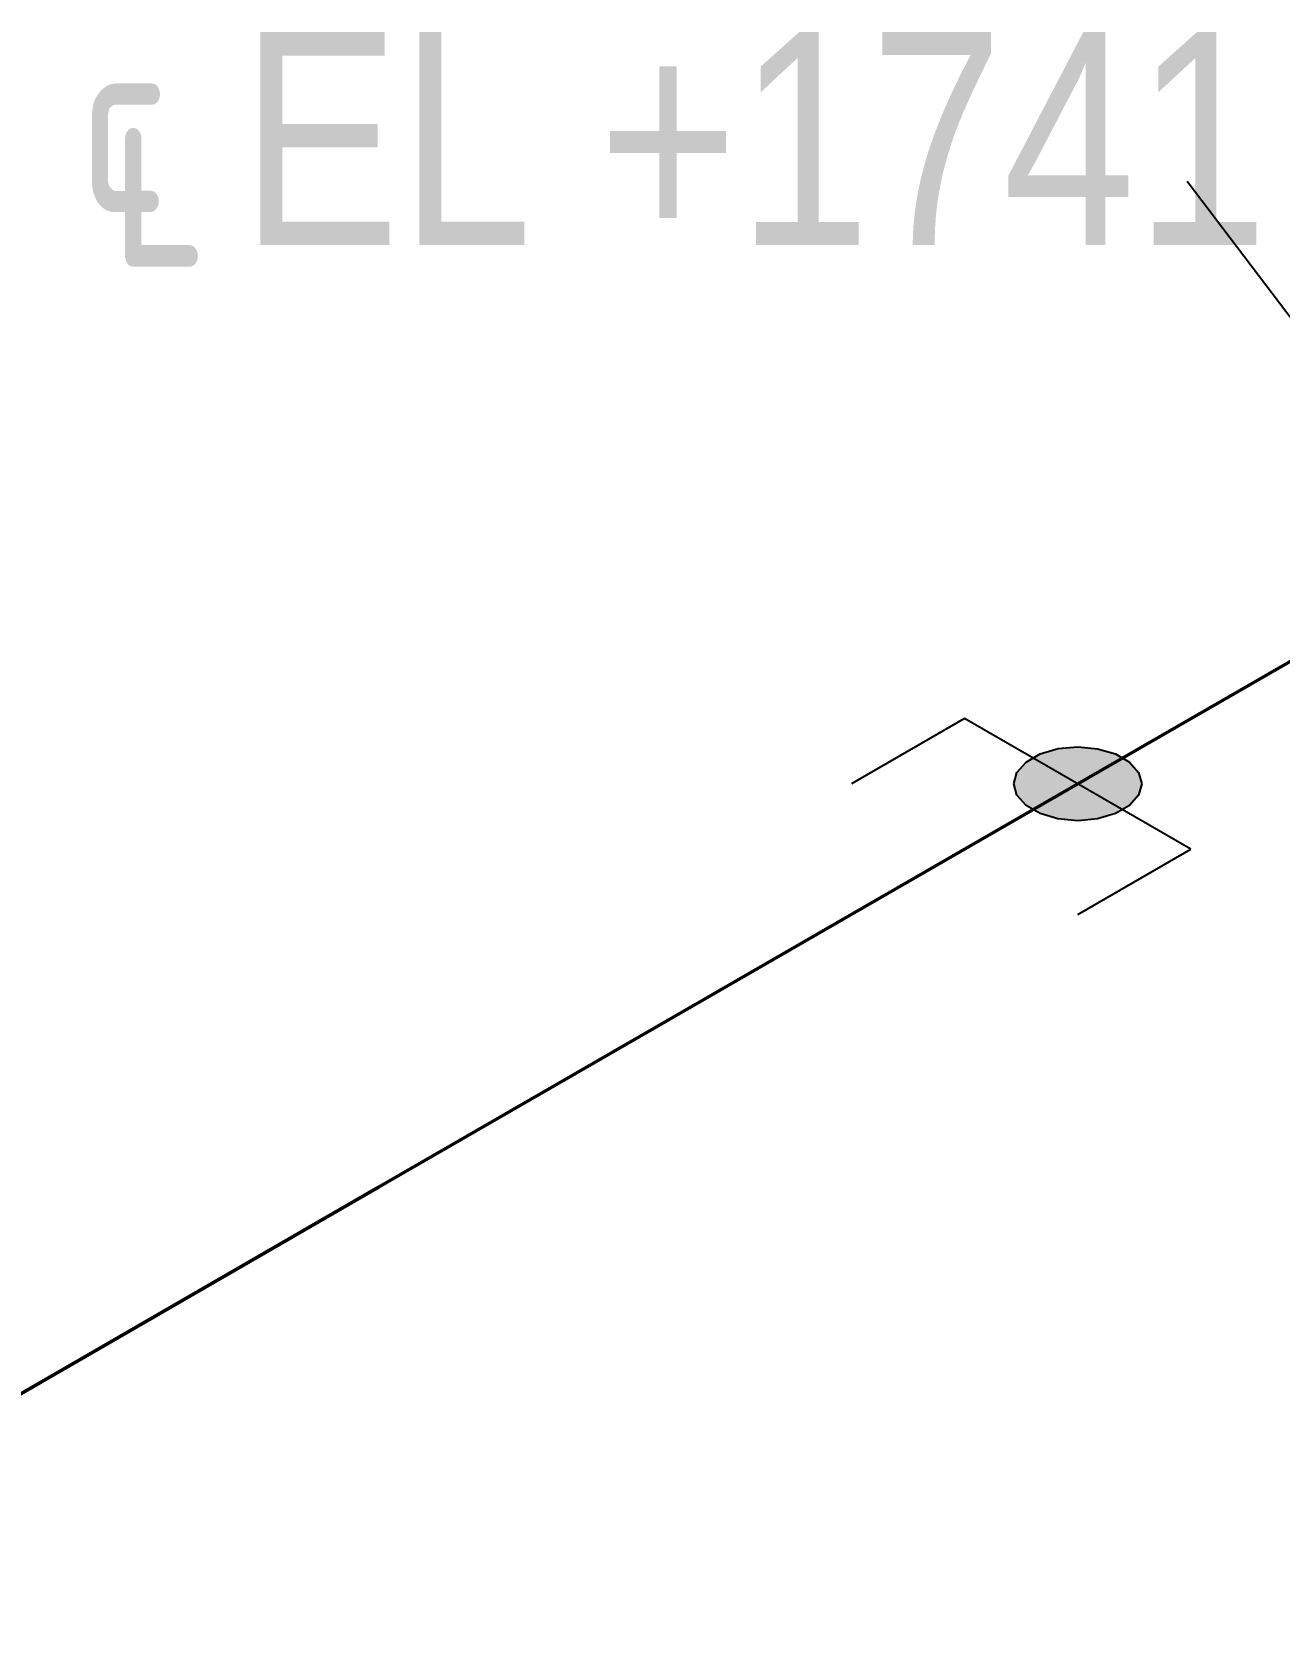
# Model space of a CAD drawing. Header units: millimetres. Extents: x 0 to 594, y 0 to 420.
# Drawn here: x 340.46 to 355.08, y 141.03 to 159.75 of the extents above; entities that cross this region are included whole.
import ezdxf
from ezdxf import colors
from ezdxf.entities.mleader import LeaderData, LeaderLine
from ezdxf.math import Vec2, Vec3

# ---------------------------------------------------------------- set-up
doc = ezdxf.new("R2010")
doc.units = ezdxf.units.MM
doc.header["$LTSCALE"] = 0.25
for name, color, linetype in [('용접', 1, 'Continuous'), ('주석', 7, 'Continuous'), ('치수', 1, 'Continuous')]:
    doc.layers.add(name, color=color, linetype=linetype)
doc.layers.add('파이프 작은 보어', color=30, linetype='Continuous', lineweight=50)
doc.styles.add('AdskIsoAnnotation', font='arial.ttf', dxfattribs={"width": 0.8, "height": 1})
doc.styles.add('AdskIsoMetric', font='arial.ttf', dxfattribs={"width": 0.8, "height": 2.5})
doc.styles.add('AdskIsoMetric-30', font='arial.ttf', dxfattribs={"width": 0.8, "height": 2.5})
doc.styles.get("Standard").update_dxf_attribs({"font": 'arial.ttf'})
doc.dimstyles.new('AdskIsoMetric', dxfattribs={"dimtxt": 2.5, "dimasz": 2.5, "dimexe": 1, "dimexo": 2, "dimgap": 0.8, "dimtad": 1, "dimdec": 0, "dimrnd": 1, "dimzin": 0, "dimdsep": 46, "dimtxsty": 'AdskIsoMetric', "dimcen": 0, "dimclrt": 7, "dimadec": 0, "dimazin": 0, "dimtfac": 1, "dimtdec": 0, "dimtmove": 1, "dimatfit": 3, "dimfxl": 0, "dimfrac": 2, "dimtolj": 1, "dimtzin": 0, "dimarcsym": 0})

# ---------------------------------------------------------------- blocks, each defined once
blk = doc.blocks.new('*D92')
at = {"layer": 'Defpoints', "color": 0}
for p in [(357.332, 153.599), (370.322, 146.099), (274.369, 105.701)]:
    blk.add_point(p, dxfattribs=at)
at = {"layer": '치수', "color": 0, "lineweight": -2}
for p, q in [((359.332, 152.444), (371.322, 145.522)), ((289.525, 99.451), (368.157, 144.849)), ((276.369, 104.546), (288.36, 97.623))]:
    blk.add_line(p, q, dxfattribs=at)
at = {"layer": '치수', "color": 0}
for points in [[(367.949, 145.21), (368.365, 144.488), (370.322, 146.099)], [(289.316, 99.812), (289.733, 99.09), (287.36, 98.201)]]:
    blk.add_solid(points, dxfattribs=at)
at = {"layer": '치수', "color": 7, "insert": (326.574, 123.459), "char_height": 2.5, "attachment_point": 5, "rotation": 30, "style": 'AdskIsoMetric-30'}
blk.add_mtext('\\A1;48822', dxfattribs=at)
blk = doc.blocks.new('엘보우-5-Iso2DSkew90')
at = {"color": 0, "linetype": 'ByBlock', "lineweight": -2, "extrusion": (0.707107, -0.408248, 0.57735)}
for p, q in [((0, 0.798), (0, 6.124)), ((-5.303, -3.062), (-0.691, -0.399))]:
    blk.add_line(p, q, dxfattribs=at)
at = {"linetype": 'ByBlock'}
blk.add_ellipse((-0.691, 0.399), major_axis=(0.489, 0.846), ratio=0.57735, start_param=3.926991, end_param=5.497787, dxfattribs=at)
blk = doc.blocks.new('SocketWeld-1-IsoRight')
blk.add_hatch(color=256).paths.add_polyline_path([(0.0055, 0.0371), (0.0057, 0.0369), (0.006, 0.0367), (0.0062, 0.0365), (0.0064, 0.0363), (0.0066, 0.0361), (0.0068, 0.0359), (0.007, 0.0357), (0.0072, 0.0355), (0.0075, 0.0353), (0.0077, 0.0351), (0.0079, 0.0349), (0.0081, 0.0347), (0.0083, 0.0345), (0.0085, 0.0343), (0.0088, 0.0341), (0.009, 0.0339), (0.0092, 0.0337), (0.0094, 0.0334), (0.0096, 0.0332), (0.0098, 0.033), (0.01, 0.0328), (0.0103, 0.0326), (0.0105, 0.0324), (0.0107, 0.0322), (0.0109, 0.032), (0.0111, 0.0318), (0.0113, 0.0316), (0.0115, 0.0314), (0.0118, 0.0312), (0.012, 0.031), (0.0122, 0.0308), (0.0124, 0.0306), (0.0126, 0.0304), (0.0128, 0.0302), (0.013, 0.03), (0.0133, 0.0298), (0.0135, 0.0296), (0.0137, 0.0294), (0.0139, 0.0292), (0.0141, 0.0289), (0.0143, 0.0287), (0.0145, 0.0285), (0.0148, 0.0283), (0.015, 0.0281), (0.0152, 0.0279), (0.0154, 0.0277), (0.0156, 0.0275), (0.0158, 0.0273), (0.0161, 0.0271), (0.0161, 0.0271), (0.0162, 0.0268), (0.0164, 0.0266), (0.0166, 0.0263), (0.0168, 0.0261), (0.017, 0.0258), (0.0171, 0.0256), (0.0173, 0.0253), (0.0175, 0.025), (0.0177, 0.0248), (0.0179, 0.0245), (0.0181, 0.0243), (0.0182, 0.024), (0.0184, 0.0237), (0.0186, 0.0235), (0.0188, 0.0232), (0.019, 0.023), (0.0192, 0.0227), (0.0193, 0.0225), (0.0195, 0.0222), (0.0197, 0.0219), (0.0199, 0.0217), (0.0201, 0.0214), (0.0203, 0.0212), (0.0204, 0.0209), (0.0206, 0.0206), (0.0208, 0.0204), (0.021, 0.0201), (0.0212, 0.0199), (0.0213, 0.0196), (0.0215, 0.0193), (0.0217, 0.0191), (0.0219, 0.0188), (0.0221, 0.0186), (0.0223, 0.0183), (0.0224, 0.0181), (0.0226, 0.0178), (0.0228, 0.0175), (0.023, 0.0173), (0.0232, 0.017), (0.0234, 0.0168), (0.0235, 0.0165), (0.0237, 0.0162), (0.0239, 0.016), (0.0241, 0.0157), (0.0243, 0.0155), (0.0245, 0.0152), (0.0246, 0.015), (0.0248, 0.0147), (0.025, 0.0144), (0.025, 0.0144), (0.0251, 0.0141), (0.0253, 0.0139), (0.0254, 0.0136), (0.0255, 0.0133), (0.0257, 0.013), (0.0258, 0.0127), (0.0259, 0.0124), (0.0261, 0.0121), (0.0262, 0.0118), (0.0263, 0.0116), (0.0265, 0.0113), (0.0266, 0.011), (0.0267, 0.0107), (0.0269, 0.0104), (0.027, 0.0101), (0.0271, 0.0098), (0.0273, 0.0095), (0.0274, 0.0093), (0.0275, 0.009), (0.0277, 0.0087), (0.0278, 0.0084), (0.0279, 0.0081), (0.0281, 0.0078), (0.0282, 0.0075), (0.0283, 0.0072), (0.0284, 0.007), (0.0286, 0.0067), (0.0287, 0.0064), (0.0288, 0.0061), (0.029, 0.0058), (0.0291, 0.0055), (0.0292, 0.0052), (0.0294, 0.0049), (0.0295, 0.0047), (0.0296, 0.0044), (0.0298, 0.0041), (0.0299, 0.0038), (0.03, 0.0035), (0.0302, 0.0032), (0.0303, 0.0029), (0.0304, 0.0026), (0.0306, 0.0024), (0.0307, 0.0021), (0.0308, 0.0018), (0.031, 0.0015), (0.0311, 0.0012), (0.0312, 0.0009), (0.0314, 0.0006), (0.0315, 0.0003), (0.0315, 0.0003), (0.0316, 0.0001), (0.0316, -0.0002), (0.0317, -0.0005), (0.0318, -0.0008), (0.0319, -0.0011), (0.0319, -0.0014), (0.032, -0.0017), (0.0321, -0.002), (0.0321, -0.0022), (0.0322, -0.0025), (0.0323, -0.0028), (0.0323, -0.0031), (0.0324, -0.0034), (0.0325, -0.0037), (0.0325, -0.004), (0.0326, -0.0043), (0.0327, -0.0046), (0.0328, -0.0048), (0.0328, -0.0051), (0.0329, -0.0054), (0.033, -0.0057), (0.033, -0.006), (0.0331, -0.0063), (0.0332, -0.0066), (0.0332, -0.0069), (0.0333, -0.0071), (0.0334, -0.0074), (0.0335, -0.0077), (0.0335, -0.008), (0.0336, -0.0083), (0.0337, -0.0086), (0.0337, -0.0089), (0.0338, -0.0092), (0.0339, -0.0095), (0.0339, -0.0097), (0.034, -0.01), (0.0341, -0.0103), (0.0342, -0.0106), (0.0342, -0.0109), (0.0343, -0.0112), (0.0344, -0.0115), (0.0344, -0.0118), (0.0345, -0.012), (0.0346, -0.0123), (0.0346, -0.0126), (0.0347, -0.0129), (0.0348, -0.0132), (0.0349, -0.0135), (0.0349, -0.0138), (0.0349, -0.0138), (0.0349, -0.014), (0.0349, -0.0143), (0.0349, -0.0146), (0.0349, -0.0148), (0.0349, -0.0151), (0.0349, -0.0153), (0.0349, -0.0156), (0.0349, -0.0159), (0.0349, -0.0161), (0.0349, -0.0164), (0.0349, -0.0166), (0.0349, -0.0169), (0.0349, -0.0172), (0.0349, -0.0174), (0.0349, -0.0177), (0.0349, -0.0179), (0.0349, -0.0182), (0.0349, -0.0185), (0.0349, -0.0187), (0.0349, -0.019), (0.0349, -0.0192), (0.0349, -0.0195), (0.0349, -0.0198), (0.0349, -0.02), (0.0349, -0.0203), (0.0349, -0.0206), (0.0349, -0.0208), (0.0349, -0.0211), (0.0349, -0.0213), (0.0349, -0.0216), (0.0349, -0.0219), (0.0349, -0.0221), (0.0349, -0.0224), (0.0349, -0.0226), (0.0349, -0.0229), (0.0349, -0.0232), (0.0349, -0.0234), (0.0349, -0.0237), (0.0349, -0.0239), (0.0349, -0.0242), (0.0349, -0.0245), (0.0349, -0.0247), (0.0349, -0.025), (0.0349, -0.0252), (0.0349, -0.0255), (0.0349, -0.0258), (0.0349, -0.026), (0.0349, -0.0263), (0.0349, -0.0265), (0.0349, -0.0265), (0.0349, -0.0268), (0.0348, -0.027), (0.0347, -0.0272), (0.0346, -0.0274), (0.0346, -0.0276), (0.0345, -0.0278), (0.0344, -0.028), (0.0344, -0.0282), (0.0343, -0.0284), (0.0342, -0.0286), (0.0342, -0.0288), (0.0341, -0.029), (0.034, -0.0292), (0.0339, -0.0295), (0.0339, -0.0297), (0.0338, -0.0299), (0.0337, -0.0301), (0.0337, -0.0303), (0.0336, -0.0305), (0.0335, -0.0307), (0.0335, -0.0309), (0.0334, -0.0311), (0.0333, -0.0313), (0.0332, -0.0315), (0.0332, -0.0317), (0.0331, -0.0319), (0.033, -0.0322), (0.033, -0.0324), (0.0329, -0.0326), (0.0328, -0.0328), (0.0328, -0.033), (0.0327, -0.0332), (0.0326, -0.0334), (0.0325, -0.0336), (0.0325, -0.0338), (0.0324, -0.034), (0.0323, -0.0342), (0.0323, -0.0344), (0.0322, -0.0346), (0.0321, -0.0349), (0.0321, -0.0351), (0.032, -0.0353), (0.0319, -0.0355), (0.0319, -0.0357), (0.0318, -0.0359), (0.0317, -0.0361), (0.0316, -0.0363), (0.0316, -0.0365), (0.0315, -0.0367), (0.0315, -0.0367), (0.0314, -0.0369), (0.0312, -0.037), (0.0311, -0.0371), (0.031, -0.0373), (0.0308, -0.0374), (0.0307, -0.0375), (0.0306, -0.0377), (0.0304, -0.0378), (0.0303, -0.0379), (0.0302, -0.0381), (0.03, -0.0382), (0.0299, -0.0383), (0.0298, -0.0385), (0.0296, -0.0386), (0.0295, -0.0387), (0.0294, -0.0389), (0.0292, -0.039), (0.0291, -0.0391), (0.029, -0.0393), (0.0288, -0.0394), (0.0287, -0.0395), (0.0286, -0.0397), (0.0284, -0.0398), (0.0283, -0.0399), (0.0282, -0.0401), (0.0281, -0.0402), (0.0279, -0.0403), (0.0278, -0.0405), (0.0277, -0.0406), (0.0275, -0.0408), (0.0274, -0.0409), (0.0273, -0.041), (0.0271, -0.0412), (0.027, -0.0413), (0.0269, -0.0414), (0.0267, -0.0416), (0.0266, -0.0417), (0.0265, -0.0418), (0.0263, -0.042), (0.0262, -0.0421), (0.0261, -0.0422), (0.0259, -0.0424), (0.0258, -0.0425), (0.0257, -0.0426), (0.0255, -0.0428), (0.0254, -0.0429), (0.0253, -0.043), (0.0251, -0.0432), (0.025, -0.0433), (0.025, -0.0433), (0.0248, -0.0433), (0.0246, -0.0434), (0.0245, -0.0434), (0.0243, -0.0435), (0.0241, -0.0435), (0.0239, -0.0436), (0.0237, -0.0436), (0.0235, -0.0437), (0.0234, -0.0437), (0.0232, -0.0438), (0.023, -0.0438), (0.0228, -0.0439), (0.0226, -0.0439), (0.0224, -0.044), (0.0223, -0.044), (0.0221, -0.0441), (0.0219, -0.0441), (0.0217, -0.0442), (0.0215, -0.0442), (0.0213, -0.0443), (0.0212, -0.0443), (0.021, -0.0444), (0.0208, -0.0444), (0.0206, -0.0444), (0.0204, -0.0445), (0.0203, -0.0445), (0.0201, -0.0446), (0.0199, -0.0446), (0.0197, -0.0447), (0.0195, -0.0447), (0.0193, -0.0448), (0.0192, -0.0448), (0.019, -0.0449), (0.0188, -0.0449), (0.0186, -0.045), (0.0184, -0.045), (0.0182, -0.0451), (0.0181, -0.0451), (0.0179, -0.0452), (0.0177, -0.0452), (0.0175, -0.0453), (0.0173, -0.0453), (0.0171, -0.0454), (0.017, -0.0454), (0.0168, -0.0455), (0.0166, -0.0455), (0.0164, -0.0455), (0.0162, -0.0456), (0.0161, -0.0456), (0.0161, -0.0456), (0.0158, -0.0456), (0.0156, -0.0456), (0.0154, -0.0455), (0.0152, -0.0455), (0.015, -0.0454), (0.0148, -0.0454), (0.0145, -0.0453), (0.0143, -0.0453), (0.0141, -0.0453), (0.0139, -0.0452), (0.0137, -0.0452), (0.0135, -0.0451), (0.0133, -0.0451), (0.013, -0.045), (0.0128, -0.045), (0.0126, -0.0449), (0.0124, -0.0449), (0.0122, -0.0449), (0.012, -0.0448), (0.0118, -0.0448), (0.0115, -0.0447), (0.0113, -0.0447), (0.0111, -0.0446), (0.0109, -0.0446), (0.0107, -0.0446), (0.0105, -0.0445), (0.0103, -0.0445), (0.01, -0.0444), (0.0098, -0.0444), (0.0096, -0.0443), (0.0094, -0.0443), (0.0092, -0.0443), (0.009, -0.0442), (0.0088, -0.0442), (0.0085, -0.0441), (0.0083, -0.0441), (0.0081, -0.044), (0.0079, -0.044), (0.0077, -0.0439), (0.0075, -0.0439), (0.0072, -0.0439), (0.007, -0.0438), (0.0068, -0.0438), (0.0066, -0.0437), (0.0064, -0.0437), (0.0062, -0.0436), (0.006, -0.0436), (0.0057, -0.0436), (0.0055, -0.0435), (0.0055, -0.0435), (0.0053, -0.0434), (0.0051, -0.0433), (0.0049, -0.0431), (0.0046, -0.043), (0.0044, -0.0429), (0.0042, -0.0427), (0.004, -0.0426), (0.0037, -0.0425), (0.0035, -0.0423), (0.0033, -0.0422), (0.003, -0.0421), (0.0028, -0.042), (0.0026, -0.0418), (0.0024, -0.0417), (0.0021, -0.0416), (0.0019, -0.0414), (0.0017, -0.0413), (0.0015, -0.0412), (0.0012, -0.041), (0.001, -0.0409), (0.0008, -0.0408), (0.0006, -0.0406), (0.0003, -0.0405), (0.0001, -0.0404), (-0.0001, -0.0403), (-0.0003, -0.0401), (-0.0006, -0.04), (-0.0008, -0.0399), (-0.001, -0.0397), (-0.0012, -0.0396), (-0.0015, -0.0395), (-0.0017, -0.0393), (-0.0019, -0.0392), (-0.0021, -0.0391), (-0.0024, -0.039), (-0.0026, -0.0388), (-0.0028, -0.0387), (-0.003, -0.0386), (-0.0033, -0.0384), (-0.0035, -0.0383), (-0.0037, -0.0382), (-0.004, -0.038), (-0.0042, -0.0379), (-0.0044, -0.0378), (-0.0046, -0.0377), (-0.0049, -0.0375), (-0.0051, -0.0374), (-0.0053, -0.0373), (-0.0055, -0.0371), (-0.0055, -0.0371), (-0.0057, -0.0369), (-0.006, -0.0367), (-0.0062, -0.0365), (-0.0064, -0.0363), (-0.0066, -0.0361), (-0.0068, -0.0359), (-0.007, -0.0357), (-0.0072, -0.0355), (-0.0075, -0.0353), (-0.0077, -0.0351), (-0.0079, -0.0349), (-0.0081, -0.0347), (-0.0083, -0.0345), (-0.0085, -0.0343), (-0.0088, -0.0341), (-0.009, -0.0339), (-0.0092, -0.0337), (-0.0094, -0.0334), (-0.0096, -0.0332), (-0.0098, -0.033), (-0.01, -0.0328), (-0.0103, -0.0326), (-0.0105, -0.0324), (-0.0107, -0.0322), (-0.0109, -0.032), (-0.0111, -0.0318), (-0.0113, -0.0316), (-0.0115, -0.0314), (-0.0118, -0.0312), (-0.012, -0.031), (-0.0122, -0.0308), (-0.0124, -0.0306), (-0.0126, -0.0304), (-0.0128, -0.0302), (-0.013, -0.03), (-0.0133, -0.0298), (-0.0135, -0.0296), (-0.0137, -0.0294), (-0.0139, -0.0292), (-0.0141, -0.0289), (-0.0143, -0.0287), (-0.0145, -0.0285), (-0.0148, -0.0283), (-0.015, -0.0281), (-0.0152, -0.0279), (-0.0154, -0.0277), (-0.0156, -0.0275), (-0.0158, -0.0273), (-0.0161, -0.0271), (-0.0161, -0.0271), (-0.0162, -0.0268), (-0.0164, -0.0266), (-0.0166, -0.0263), (-0.0168, -0.0261), (-0.017, -0.0258), (-0.0171, -0.0256), (-0.0173, -0.0253), (-0.0175, -0.025), (-0.0177, -0.0248), (-0.0179, -0.0245), (-0.0181, -0.0243), (-0.0182, -0.024), (-0.0184, -0.0237), (-0.0186, -0.0235), (-0.0188, -0.0232), (-0.019, -0.023), (-0.0192, -0.0227), (-0.0193, -0.0225), (-0.0195, -0.0222), (-0.0197, -0.0219), (-0.0199, -0.0217), (-0.0201, -0.0214), (-0.0203, -0.0212), (-0.0204, -0.0209), (-0.0206, -0.0206), (-0.0208, -0.0204), (-0.021, -0.0201), (-0.0212, -0.0199), (-0.0213, -0.0196), (-0.0215, -0.0193), (-0.0217, -0.0191), (-0.0219, -0.0188), (-0.0221, -0.0186), (-0.0223, -0.0183), (-0.0224, -0.0181), (-0.0226, -0.0178), (-0.0228, -0.0175), (-0.023, -0.0173), (-0.0232, -0.017), (-0.0234, -0.0168), (-0.0235, -0.0165), (-0.0237, -0.0162), (-0.0239, -0.016), (-0.0241, -0.0157), (-0.0243, -0.0155), (-0.0245, -0.0152), (-0.0246, -0.015), (-0.0248, -0.0147), (-0.025, -0.0144), (-0.025, -0.0144), (-0.0251, -0.0141), (-0.0253, -0.0139), (-0.0254, -0.0136), (-0.0255, -0.0133), (-0.0257, -0.013), (-0.0258, -0.0127), (-0.0259, -0.0124), (-0.0261, -0.0121), (-0.0262, -0.0118), (-0.0263, -0.0116), (-0.0265, -0.0113), (-0.0266, -0.011), (-0.0267, -0.0107), (-0.0269, -0.0104), (-0.027, -0.0101), (-0.0271, -0.0098), (-0.0273, -0.0095), (-0.0274, -0.0093), (-0.0275, -0.009), (-0.0277, -0.0087), (-0.0278, -0.0084), (-0.0279, -0.0081), (-0.0281, -0.0078), (-0.0282, -0.0075), (-0.0283, -0.0072), (-0.0284, -0.007), (-0.0286, -0.0067), (-0.0287, -0.0064), (-0.0288, -0.0061), (-0.029, -0.0058), (-0.0291, -0.0055), (-0.0292, -0.0052), (-0.0294, -0.0049), (-0.0295, -0.0047), (-0.0296, -0.0044), (-0.0298, -0.0041), (-0.0299, -0.0038), (-0.03, -0.0035), (-0.0302, -0.0032), (-0.0303, -0.0029), (-0.0304, -0.0026), (-0.0306, -0.0024), (-0.0307, -0.0021), (-0.0308, -0.0018), (-0.031, -0.0015), (-0.0311, -0.0012), (-0.0312, -0.0009), (-0.0314, -0.0006), (-0.0315, -0.0003), (-0.0315, -0.0003), (-0.0316, -0.0001), (-0.0316, 0.0002), (-0.0317, 0.0005), (-0.0318, 0.0008), (-0.0319, 0.0011), (-0.0319, 0.0014), (-0.032, 0.0017), (-0.0321, 0.002), (-0.0321, 0.0022), (-0.0322, 0.0025), (-0.0323, 0.0028), (-0.0323, 0.0031), (-0.0324, 0.0034), (-0.0325, 0.0037), (-0.0325, 0.004), (-0.0326, 0.0043), (-0.0327, 0.0046), (-0.0328, 0.0048), (-0.0328, 0.0051), (-0.0329, 0.0054), (-0.033, 0.0057), (-0.033, 0.006), (-0.0331, 0.0063), (-0.0332, 0.0066), (-0.0332, 0.0069), (-0.0333, 0.0071), (-0.0334, 0.0074), (-0.0335, 0.0077), (-0.0335, 0.008), (-0.0336, 0.0083), (-0.0337, 0.0086), (-0.0337, 0.0089), (-0.0338, 0.0092), (-0.0339, 0.0095), (-0.0339, 0.0097), (-0.034, 0.01), (-0.0341, 0.0103), (-0.0342, 0.0106), (-0.0342, 0.0109), (-0.0343, 0.0112), (-0.0344, 0.0115), (-0.0344, 0.0118), (-0.0345, 0.012), (-0.0346, 0.0123), (-0.0346, 0.0126), (-0.0347, 0.0129), (-0.0348, 0.0132), (-0.0349, 0.0135), (-0.0349, 0.0138), (-0.0349, 0.0138), (-0.0349, 0.014), (-0.0349, 0.0143), (-0.0349, 0.0146), (-0.0349, 0.0148), (-0.0349, 0.0151), (-0.0349, 0.0153), (-0.0349, 0.0156), (-0.0349, 0.0159), (-0.0349, 0.0161), (-0.0349, 0.0164), (-0.0349, 0.0166), (-0.0349, 0.0169), (-0.0349, 0.0172), (-0.0349, 0.0174), (-0.0349, 0.0177), (-0.0349, 0.0179), (-0.0349, 0.0182), (-0.0349, 0.0185), (-0.0349, 0.0187), (-0.0349, 0.019), (-0.0349, 0.0192), (-0.0349, 0.0195), (-0.0349, 0.0198), (-0.0349, 0.02), (-0.0349, 0.0203), (-0.0349, 0.0206), (-0.0349, 0.0208), (-0.0349, 0.0211), (-0.0349, 0.0213), (-0.0349, 0.0216), (-0.0349, 0.0219), (-0.0349, 0.0221), (-0.0349, 0.0224), (-0.0349, 0.0226), (-0.0349, 0.0229), (-0.0349, 0.0232), (-0.0349, 0.0234), (-0.0349, 0.0237), (-0.0349, 0.0239), (-0.0349, 0.0242), (-0.0349, 0.0245), (-0.0349, 0.0247), (-0.0349, 0.025), (-0.0349, 0.0252), (-0.0349, 0.0255), (-0.0349, 0.0258), (-0.0349, 0.026), (-0.0349, 0.0263), (-0.0349, 0.0265), (-0.0349, 0.0265), (-0.0349, 0.0268), (-0.0348, 0.027), (-0.0347, 0.0272), (-0.0346, 0.0274), (-0.0346, 0.0276), (-0.0345, 0.0278), (-0.0344, 0.028), (-0.0344, 0.0282), (-0.0343, 0.0284), (-0.0342, 0.0286), (-0.0342, 0.0288), (-0.0341, 0.029), (-0.034, 0.0292), (-0.0339, 0.0295), (-0.0339, 0.0297), (-0.0338, 0.0299), (-0.0337, 0.0301), (-0.0337, 0.0303), (-0.0336, 0.0305), (-0.0335, 0.0307), (-0.0335, 0.0309), (-0.0334, 0.0311), (-0.0333, 0.0313), (-0.0332, 0.0315), (-0.0332, 0.0317), (-0.0331, 0.0319), (-0.033, 0.0322), (-0.033, 0.0324), (-0.0329, 0.0326), (-0.0328, 0.0328), (-0.0328, 0.033), (-0.0327, 0.0332), (-0.0326, 0.0334), (-0.0325, 0.0336), (-0.0325, 0.0338), (-0.0324, 0.034), (-0.0323, 0.0342), (-0.0323, 0.0344), (-0.0322, 0.0346), (-0.0321, 0.0349), (-0.0321, 0.0351), (-0.032, 0.0353), (-0.0319, 0.0355), (-0.0319, 0.0357), (-0.0318, 0.0359), (-0.0317, 0.0361), (-0.0316, 0.0363), (-0.0316, 0.0365), (-0.0315, 0.0367), (-0.0315, 0.0367), (-0.0314, 0.0369), (-0.0312, 0.037), (-0.0311, 0.0371), (-0.031, 0.0373), (-0.0308, 0.0374), (-0.0307, 0.0375), (-0.0306, 0.0377), (-0.0304, 0.0378), (-0.0303, 0.0379), (-0.0302, 0.0381), (-0.03, 0.0382), (-0.0299, 0.0383), (-0.0298, 0.0385), (-0.0296, 0.0386), (-0.0295, 0.0387), (-0.0294, 0.0389), (-0.0292, 0.039), (-0.0291, 0.0391), (-0.029, 0.0393), (-0.0288, 0.0394), (-0.0287, 0.0395), (-0.0286, 0.0397), (-0.0284, 0.0398), (-0.0283, 0.0399), (-0.0282, 0.0401), (-0.0281, 0.0402), (-0.0279, 0.0403), (-0.0278, 0.0405), (-0.0277, 0.0406), (-0.0275, 0.0408), (-0.0274, 0.0409), (-0.0273, 0.041), (-0.0271, 0.0412), (-0.027, 0.0413), (-0.0269, 0.0414), (-0.0267, 0.0416), (-0.0266, 0.0417), (-0.0265, 0.0418), (-0.0263, 0.042), (-0.0262, 0.0421), (-0.0261, 0.0422), (-0.0259, 0.0424), (-0.0258, 0.0425), (-0.0257, 0.0426), (-0.0255, 0.0428), (-0.0254, 0.0429), (-0.0253, 0.043), (-0.0251, 0.0432), (-0.025, 0.0433), (-0.025, 0.0433), (-0.0248, 0.0433), (-0.0246, 0.0434), (-0.0245, 0.0434), (-0.0243, 0.0435), (-0.0241, 0.0435), (-0.0239, 0.0436), (-0.0237, 0.0436), (-0.0235, 0.0437), (-0.0234, 0.0437), (-0.0232, 0.0438), (-0.023, 0.0438), (-0.0228, 0.0439), (-0.0226, 0.0439), (-0.0224, 0.044), (-0.0223, 0.044), (-0.0221, 0.0441), (-0.0219, 0.0441), (-0.0217, 0.0442), (-0.0215, 0.0442), (-0.0213, 0.0443), (-0.0212, 0.0443), (-0.021, 0.0444), (-0.0208, 0.0444), (-0.0206, 0.0444), (-0.0204, 0.0445), (-0.0203, 0.0445), (-0.0201, 0.0446), (-0.0199, 0.0446), (-0.0197, 0.0447), (-0.0195, 0.0447), (-0.0193, 0.0448), (-0.0192, 0.0448), (-0.019, 0.0449), (-0.0188, 0.0449), (-0.0186, 0.045), (-0.0184, 0.045), (-0.0182, 0.0451), (-0.0181, 0.0451), (-0.0179, 0.0452), (-0.0177, 0.0452), (-0.0175, 0.0453), (-0.0173, 0.0453), (-0.0171, 0.0454), (-0.017, 0.0454), (-0.0168, 0.0455), (-0.0166, 0.0455), (-0.0164, 0.0455), (-0.0162, 0.0456), (-0.0161, 0.0456), (-0.0161, 0.0456), (-0.0158, 0.0456), (-0.0156, 0.0456), (-0.0154, 0.0455), (-0.0152, 0.0455), (-0.015, 0.0454), (-0.0148, 0.0454), (-0.0145, 0.0453), (-0.0143, 0.0453), (-0.0141, 0.0453), (-0.0139, 0.0452), (-0.0137, 0.0452), (-0.0135, 0.0451), (-0.0133, 0.0451), (-0.013, 0.045), (-0.0128, 0.045), (-0.0126, 0.0449), (-0.0124, 0.0449), (-0.0122, 0.0449), (-0.012, 0.0448), (-0.0118, 0.0448), (-0.0115, 0.0447), (-0.0113, 0.0447), (-0.0111, 0.0446), (-0.0109, 0.0446), (-0.0107, 0.0446), (-0.0105, 0.0445), (-0.0103, 0.0445), (-0.01, 0.0444), (-0.0098, 0.0444), (-0.0096, 0.0443), (-0.0094, 0.0443), (-0.0092, 0.0443), (-0.009, 0.0442), (-0.0088, 0.0442), (-0.0085, 0.0441), (-0.0083, 0.0441), (-0.0081, 0.044), (-0.0079, 0.044), (-0.0077, 0.0439), (-0.0075, 0.0439), (-0.0072, 0.0439), (-0.007, 0.0438), (-0.0068, 0.0438), (-0.0066, 0.0437), (-0.0064, 0.0437), (-0.0062, 0.0436), (-0.006, 0.0436), (-0.0057, 0.0436), (-0.0055, 0.0435), (-0.0055, 0.0435), (-0.0053, 0.0434), (-0.0051, 0.0433), (-0.0049, 0.0431), (-0.0046, 0.043), (-0.0044, 0.0429), (-0.0042, 0.0427), (-0.004, 0.0426), (-0.0037, 0.0425), (-0.0035, 0.0423), (-0.0033, 0.0422), (-0.003, 0.0421), (-0.0028, 0.042), (-0.0026, 0.0418), (-0.0024, 0.0417), (-0.0021, 0.0416), (-0.0019, 0.0414), (-0.0017, 0.0413), (-0.0015, 0.0412), (-0.0012, 0.041), (-0.001, 0.0409), (-0.0008, 0.0408), (-0.0006, 0.0406), (-0.0003, 0.0405), (-0.0001, 0.0404), (0.0001, 0.0403), (0.0003, 0.0401), (0.0006, 0.04), (0.0008, 0.0399), (0.001, 0.0397), (0.0012, 0.0396), (0.0015, 0.0395), (0.0017, 0.0393), (0.0019, 0.0392), (0.0021, 0.0391), (0.0024, 0.039), (0.0026, 0.0388), (0.0028, 0.0387), (0.003, 0.0386), (0.0033, 0.0384), (0.0035, 0.0383), (0.0037, 0.0382), (0.004, 0.038), (0.0042, 0.0379), (0.0044, 0.0378), (0.0046, 0.0377), (0.0049, 0.0375), (0.0051, 0.0374), (0.0053, 0.0373)], flags=0)
at = {"color": 0, "linetype": 'ByBlock', "lineweight": -2, "extrusion": (0.707107, 0.408248, -0.57735)}
for p, q in [((0, 0.1021), (-0.0884, 0.1531)), ((0, -0.1021), (0, 0.1021)), ((-0.0315, 0.0367), (-0.025, 0.0433)), ((-0.025, 0.0433), (-0.0161, 0.0456)), ((-0.0161, 0.0456), (-0.0055, 0.0435)), ((-0.0055, 0.0435), (0.0055, 0.0371)), ((-0.0349, 0.0265), (-0.0315, 0.0367)), ((-0.0349, 0.0138), (-0.0349, 0.0265)), ((0.0055, 0.0371), (0.0161, 0.0271)), ((0.0161, 0.0271), (0.025, 0.0144)), ((-0.0315, -0.0003), (-0.0349, 0.0138)), ((0.025, 0.0144), (0.0315, 0.0003)), ((0.0315, 0.0003), (0.0349, -0.0138)), ((-0.025, -0.0144), (-0.0315, -0.0003)), ((-0.0161, -0.0271), (-0.025, -0.0144)), ((0.0349, -0.0138), (0.0349, -0.0265)), ((-0.0055, -0.0371), (-0.0161, -0.0271)), ((0.0055, -0.0435), (-0.0055, -0.0371)), ((0.0315, -0.0367), (0.025, -0.0433)), ((0.0349, -0.0265), (0.0315, -0.0367)), ((0.0161, -0.0456), (0.0055, -0.0435)), ((0.025, -0.0433), (0.0161, -0.0456)), ((-0.0884, -0.051), (0, -0.1021))]:
    blk.add_line(p, q, dxfattribs=at)

msp = doc.modelspace()

# ---------------------------------------------------------------- linework, layer by layer
at = {"layer": '파이프 작은 보어'}
for points in [[(344.5262, 146.2059), (352.7193, 150.9361)], [(336.3332, 141.4756), (344.5262, 146.2059)]]:
    msp.add_lwpolyline(points, dxfattribs=at)

# ---------------------------------------------------------------- block references
at = {"layer": '용접', "xscale": 15, "yscale": 15, "zscale": 15, "rotation": 60.00000001354723}
msp.add_blockref('SocketWeld-1-IsoRight', (352.7193, 150.9361), dxfattribs=at)
at = {"layer": '파이프 작은 보어'}
msp.add_blockref('엘보우-5-Iso2DSkew90', (357.3316, 153.599), dxfattribs=at)

# ---------------------------------------------------------------- texts
at = {"layer": '주석', "insert": (341, 157), "char_height": 2.5, "attachment_point": 7, "style": 'AdskIsoAnnotation'}
msp.add_mtext('{\\Q0;℄ EL +1741}', dxfattribs=at)

# ---------------------------------------------------------------- dimensions: what is measured, and where the dimension line sits
at = {"layer": '치수'}
dim = msp.add_linear_dim(base=(370.322, 146.099), p1=(274.3694, 105.7008), p2=(357.3316, 153.599), angle=30, text='48822', dimstyle='AdskIsoMetric', override={"dimtad": 0, "dimlfac": 509.644788, "dimtxsty": 'AdskIsoMetric-30', "dimse1": 0, "dimse2": 0, "dimsd1": 0, "dimsd2": 0, "dimtmove": 1}, dxfattribs=at)
dim.commit()
dim.dimension.update_dxf_attribs({"geometry": '*D92', "text_midpoint": (326.5737, 123.4588), "dimtype": 160})

# ---------------------------------------------------------------- leaders
at = {"layer": '주석'}
ml = msp.add_multileader_mtext('Standard', dxfattribs=at)
ml.set_content('')
ml.set_leader_properties()
ml.build(insert=Vec2(0, 0))
ml.multileader.update_dxf_attribs({"dogleg_length": 0, "arrow_head_size": 2.11})
ctx = ml.context
ctx.base_point, ctx.arrow_head_size = Vec3(354, 158), 2.11
notes = []
notes.append((ctx, [(0, (1, 1, 0), (354, 158), (-1, 0), 0, [(0, [(356.8302, 154.2614)], 0, [])])]))
ctx.mtext, ml.multileader.dxf.content_type = None, 0
for ctx, leaders in notes:
    for number, flags, end, landing, length, lines in leaders:
        leader = LeaderData()
        leader.index, (leader.has_last_leader_line, leader.has_dogleg_vector, leader.attachment_direction) = number, flags
        leader.last_leader_point, leader.dogleg_vector, leader.dogleg_length = Vec3(end), Vec3(landing), length
        for number, points, colour, breaks in lines:
            line = LeaderLine()
            line.index, line.vertices, line.color, line.breaks = number, Vec3.list(points), colors.encode_raw_color(colour), breaks
            leader.lines.append(line)
        ctx.leaders.append(leader)

doc.saveas('drawing.dxf')
